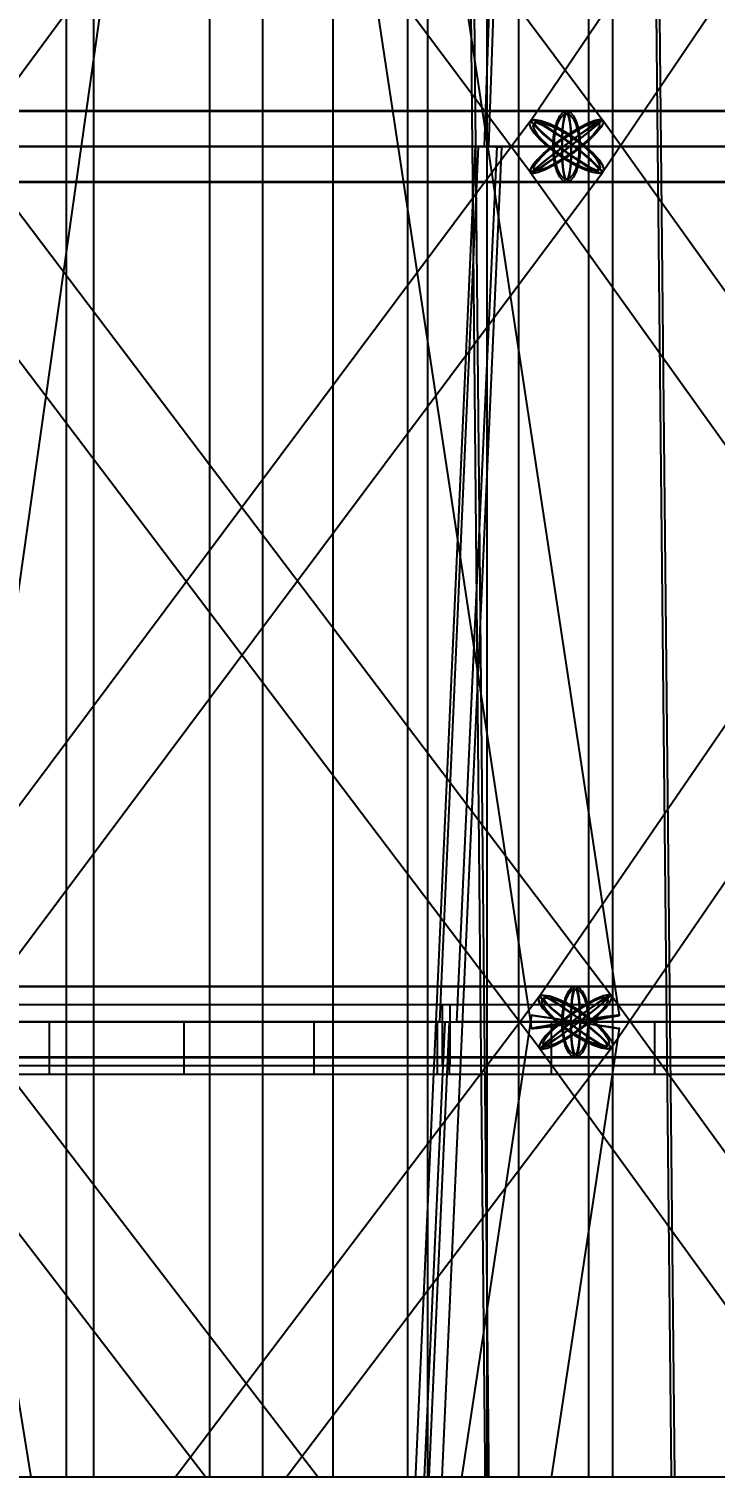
# Model space of a CAD drawing. Header units: millimetres. Extents: x -123812 to 252100, y -3000 to 639000.
# Drawn here: x 665 to 4587, y 347451 to 355672 of the extents above; entities that cross this region are included whole.
import ezdxf

# ---------------------------------------------------------------- set-up
doc = ezdxf.new("R2010")
doc.units = ezdxf.units.MM
for name, color, linetype, lineweight in [('D-STR-CORE', 7, 'Continuous', 25), ('D-STR-DECK', 7, 'Continuous', 25), ('D-STR-DIM', 7, 'Continuous', 13), ('D-STR-STRC', 7, 'Continuous', 25)]:
    doc.layers.add(name, color=color, linetype=linetype, lineweight=lineweight)
doc.styles.add('OpenSansCondensed-Light', font='OpenSansCondensed-Light.ttf')
doc.styles.add('TOWER_UNICODE', font='Arial Unicode.ttf')
doc.dimstyles.new('EZDXF', dxfattribs={"dimtxt": 0.25, "dimasz": 0.175, "dimexe": 0.375, "dimexo": 0.125, "dimgap": 0.1, "dimtad": 1, "dimlfac": 100, "dimzin": 12, "dimdsep": 46, "dimtxsty": 'OpenSansCondensed-Light', "dimblk": 'ARCHTICK', "dimcen": 2.5, "dimazin": 3, "dimtfac": 0.5, "dimtmove": 2, "dimatfit": 3})

# ---------------------------------------------------------------- blocks, each defined once
blk = doc.blocks.new('_ARCHTICK')
at = {"color": 0, "linetype": 'BYBLOCK', "const_width": 0.15}
blk.add_lwpolyline([(-0.5, -0.5), (0.5, 0.5)], dxfattribs=at)

msp = doc.modelspace()

# ---------------------------------------------------------------- linework, layer by layer
at = {"layer": 'D-STR-CORE'}
for points in [[(0, 100000), (0, 375000), (1035.3, 375000), (1035.3, 100000)], [(0, 100000), (0, 375000), (1035.3, 375000), (1035.3, 100000)], [(880, 100000), (880, 375000), (2000, 375000), (2000, 100000)], [(880, 100000), (880, 375000), (2000, 375000), (2000, 100000)], [(1700, 100000), (1700, 375000), (2828.4, 375000), (2828.4, 100000)], [(1700, 100000), (1700, 375000), (2828.4, 375000), (2828.4, 100000)], [(2404.2, 100000), (2404.2, 375000), (3464.1, 375000), (3464.1, 100000)], [(2404.2, 100000), (2404.2, 375000), (3464.1, 375000), (3464.1, 100000)], [(2944.5, 100000), (2944.5, 375000), (3863.7, 375000), (3863.7, 100000)], [(2944.5, 100000), (2944.5, 375000), (3863.7, 375000), (3863.7, 100000)], [(3284.1, 100000), (3284.1, 375000), (4000, 375000), (4000, 100000)], [(3284.1, 100000), (3284.1, 375000), (4000, 375000), (4000, 100000)]]:
    msp.add_lwpolyline(points, close=True, dxfattribs=at)
at = {"layer": 'D-STR-DECK'}
for points in [[(0, 355000), (0, 369000), (0, 371000), (3772.2, 371000), (3785.3, 369000), (3292.1, 355000)], [(0, 355000), (0, 369000), (0, 371000), (3772.2, 371000), (3785.3, 369000), (3292.1, 355000)], [(3268.6, 355000), (3761.8, 369000), (3748.7, 371000), (7479.9, 371000), (7505.8, 369000), (6527.8, 355000)], [(3268.6, 355000), (3761.8, 369000), (3748.7, 371000), (7479.9, 371000), (7505.8, 369000), (6527.8, 355000)], [(55.2, 350000), (59.2, 355000), (3233.2, 355000), (3012.5, 350000)], [(55.2, 350000), (59.2, 355000), (3233.2, 355000), (3012.5, 350000)], [(2318.3, 335003.4), (3217.2, 355003.4), (3367, 354996.6), (2468.1, 334996.6)], [(2318.3, 335003.4), (3217.2, 355003.4), (3367, 354996.6), (2468.1, 334996.6)], [(3111.6, 350000), (3340.4, 355000), (6470.4, 355000), (6028.7, 350000)], [(3111.6, 350000), (3340.4, 355000), (6470.4, 355000), (6028.7, 350000)], [(0, 349750), (0, 350100), (3071.3, 350100), (3071.3, 349750)], [(0, 349750), (0, 350100), (3071.3, 350100), (3071.3, 349750)], [(3028.2, 349750), (3028.2, 350100), (6090, 350100), (6090, 349750)], [(3028.2, 349750), (3028.2, 350100), (6090, 350100), (6090, 349750)], [(0, 349700), (0, 350000), (3067.4, 350000), (3067.4, 349700)], [(0, 349700), (0, 350000), (3067.4, 350000), (3067.4, 349700)], [(0, 347400), (0, 350000), (3067.4, 350000), (2950.5, 347400)], [(0, 347400), (0, 350000), (3067.4, 350000), (2950.5, 347400)], [(783.2, 349700), (783.2, 350000), (6082.2, 350000), (6082.2, 349700)], [(783.2, 349700), (783.2, 350000), (6082.2, 350000), (6082.2, 349700)], [(1552.9, 349700), (1552.9, 350000), (8993.1, 350000), (8993.1, 349700)], [(1552.9, 349700), (1552.9, 350000), (8993.1, 350000), (8993.1, 349700)], [(2296.1, 349700), (2296.1, 350000), (11750, 350000), (11750, 349700)], [(2296.1, 349700), (2296.1, 350000), (11750, 350000), (11750, 349700)], [(2927, 347400), (3043.9, 350000), (6082.2, 350000), (5850.5, 347400)], [(2927, 347400), (3043.9, 350000), (6082.2, 350000), (5850.5, 347400)], [(3000, 349700), (3000, 350000), (14305.9, 350000), (14305.9, 349700)], [(3000, 349700), (3000, 350000), (14305.9, 350000), (14305.9, 349700)], [(3652.6, 349700), (3652.6, 350000), (16617, 350000), (16617, 349700)], [(3652.6, 349700), (3652.6, 350000), (16617, 350000), (16617, 349700)], [(4242.6, 349700), (4242.6, 350000), (18643.8, 350000), (18643.8, 349700)], [(4242.6, 349700), (4242.6, 350000), (18643.8, 350000), (18643.8, 349700)]]:
    msp.add_lwpolyline(points, close=True, dxfattribs=at)
at = {"layer": 'D-STR-STRC'}
for points in [[(251.5, 349964.4), (3788.7, 374964.4), (3780.1, 374965.9), (3755, 374969.6), (3715, 374975.5), (3662.9, 374983), (3602.3, 374991.7), (3537.2, 375000.9), (3472.1, 375010.1), (3411.4, 375018.6), (3359.4, 375025.8), (3319.4, 375031.3), (3294.3, 375034.6), (3285.7, 375035.6), (-251.5, 350035.6)], [(-251.1, 374962), (3537.7, 349962), (3546.2, 349962), (3571.3, 349964.6), (3611.2, 349969.7), (3663.3, 349976.8), (3723.8, 349985.5), (3788.8, 349995.2), (3853.8, 350005.2), (3914.4, 350014.9), (3966.4, 350023.5), (4006.3, 350030.5), (4031.4, 350035.5), (4040, 350038), (251.1, 375038)], [(204.9, 354852.8), (3893.1, 359852.8), (3884.3, 359868), (3862, 359892.2), (3828, 359923.8), (3784.4, 359960.6), (3734.2, 360000), (3680.9, 360039.4), (3628.1, 360076.2), (3579.4, 360107.8), (3538.1, 360132), (3507.1, 360147.2), (3488.3, 360152.4), (3483.2, 360147.2), (-204.9, 355147.2)], [(-202.6, 359847.6), (3535.9, 354847.6), (3548.1, 354852.8), (3573.2, 354868), (3609.5, 354892.2), (3654.7, 354923.8), (3705.6, 354960.6), (3758.7, 355000), (3810.4, 355039.4), (3857.2, 355076.2), (3896, 355107.8), (3924, 355132), (3939.4, 355147.2), (3941, 355152.4), (202.6, 360152.4)], [(6919.5, 360147.2), (3533, 355147.2), (3525, 355132), (3531.6, 355107.8), (3552.2, 355076.2), (3585.6, 355039.4), (3629.4, 355000), (3680.6, 354960.6), (3735.7, 354923.8), (3791.1, 354892.2), (3842.8, 354868), (3887.5, 354852.8), (3922, 354847.6), (3944, 354852.8), (7330.5, 359852.8)], [(204, 349851.5), (3942.5, 354851.5), (3933.7, 354866.9), (3911.6, 354891.3), (3877.7, 354923.1), (3834.3, 354960.2), (3784.4, 355000), (3731.3, 355039.8), (3678.8, 355076.9), (3630.3, 355108.7), (3589.2, 355133.1), (3558.3, 355148.5), (3539.6, 355153.7), (3534.5, 355148.5), (-204, 350148.5)], [(-201.6, 354846.3), (3587.3, 349846.3), (3599.4, 349851.5), (3624.4, 349866.9), (3660.7, 349891.3), (3705.7, 349923.1), (3756.3, 349960.2), (3809.2, 350000), (3860.6, 350039.8), (3907.2, 350076.9), (3945.7, 350108.7), (3973.5, 350133.1), (3988.8, 350148.5), (3990.4, 350153.7), (201.6, 355153.7)], [(0, 354796.8), (3738.5, 354796.8), (3745.4, 354803.7), (3751.8, 354824), (3757.3, 354856.3), (3761.5, 354898.4), (3764.1, 354947.4), (3765, 355000), (3764.1, 355052.6), (3761.5, 355101.6), (3757.3, 355143.7), (3751.8, 355176), (3745.4, 355196.3), (3738.5, 355203.2), (0, 355203.2)], [(0, 354796.8), (3738.5, 354796.8), (3745.4, 354803.7), (3751.8, 354824), (3757.3, 354856.3), (3761.5, 354898.4), (3764.1, 354947.4), (3765, 355000), (3764.1, 355052.6), (3761.5, 355101.6), (3757.3, 355143.7), (3751.8, 355176), (3745.4, 355196.3), (3738.5, 355203.2), (0, 355203.2)], [(7525.5, 350148.5), (3944.5, 355148.5), (3929, 355153.7), (3900.5, 355148.5), (3860.9, 355133.1), (3813, 355108.7), (3760, 355076.9), (3705.5, 355039.8), (3653.3, 355000), (3606.9, 354960.2), (3569.5, 354923.1), (3543.6, 354891.3), (3530.9, 354866.9), (3532.4, 354851.5), (7113.4, 349851.5)], [(7222.2, 355203.2), (3738.5, 355203.2), (3718.4, 355196.3), (3699.6, 355176), (3683.5, 355143.7), (3671.2, 355101.6), (3663.4, 355052.6), (3660.7, 355000), (3663.4, 354947.4), (3671.2, 354898.4), (3683.5, 354856.3), (3699.6, 354824), (3718.4, 354803.7), (3738.5, 354796.8), (7222.2, 354796.8)], [(7222.2, 355203.2), (3738.5, 355203.2), (3718.4, 355196.3), (3699.6, 355176), (3683.5, 355143.7), (3671.2, 355101.6), (3663.4, 355052.6), (3660.7, 355000), (3663.4, 354947.4), (3671.2, 354898.4), (3683.5, 354856.3), (3699.6, 354824), (3718.4, 354803.7), (3738.5, 354796.8), (7222.2, 354796.8)], [(7017.6, 355148.5), (3584.2, 350148.5), (3576.2, 350133.1), (3582.6, 350108.7), (3603.1, 350076.9), (3636.3, 350039.8), (3679.8, 350000), (3730.8, 349960.2), (3785.8, 349923.1), (3840.9, 349891.3), (3892.5, 349866.9), (3937, 349851.5), (3971.5, 349846.3), (3993.5, 349851.5), (7426.9, 354851.5)], [(203, 344850.3), (3991.8, 349850.3), (3983.1, 349865.8), (3961.1, 349890.4), (3927.4, 349922.5), (3884.2, 349959.9), (3834.5, 350000), (3781.8, 350040.1), (3729.4, 350077.5), (3681.2, 350109.6), (3640.3, 350134.2), (3609.5, 350149.7), (3590.9, 350155), (3585.8, 350149.7), (-203, 345149.7)], [(-200.6, 349845), (3638.6, 344845), (3650.7, 344850.3), (3675.7, 344865.8), (3711.8, 344890.4), (3756.6, 344922.5), (3807, 344959.9), (3859.7, 345000), (3910.9, 345040.1), (3957.2, 345077.5), (3995.5, 345109.6), (4023.1, 345134.2), (4038.2, 345149.7), (4039.7, 345155), (200.6, 350155)], [(0, 349796.8), (3788.8, 349796.8), (3795.7, 349803.7), (3802.1, 349824), (3807.6, 349856.3), (3811.8, 349898.4), (3814.4, 349947.4), (3815.3, 350000), (3814.4, 350052.6), (3811.8, 350101.6), (3807.6, 350143.7), (3802.1, 350176), (3795.7, 350196.3), (3788.8, 350203.2), (0, 350203.2)], [(0, 349796.8), (3788.8, 349796.8), (3795.7, 349803.7), (3802.1, 349824), (3807.6, 349856.3), (3811.8, 349898.4), (3814.4, 349947.4), (3815.3, 350000), (3814.4, 350052.6), (3811.8, 350101.6), (3807.6, 350143.7), (3802.1, 350176), (3795.7, 350196.3), (3788.8, 350203.2), (0, 350203.2)], [(0, 349796.8), (5369.4, 349796.8), (5395.7, 349803.7), (5420.2, 349824), (5441.2, 349856.3), (5457.3, 349898.4), (5467.5, 349947.4), (5471, 350000), (5467.5, 350052.6), (5457.3, 350101.6), (5441.2, 350143.7), (5420.2, 350176), (5395.7, 350196.3), (5369.4, 350203.2), (0, 350203.2)], [(0, 349796.8), (5369.4, 349796.8), (5395.7, 349803.7), (5420.2, 349824), (5441.2, 349856.3), (5457.3, 349898.4), (5467.5, 349947.4), (5471, 350000), (5467.5, 350052.6), (5457.3, 350101.6), (5441.2, 350143.7), (5420.2, 350176), (5395.7, 350196.3), (5369.4, 350203.2), (0, 350203.2)], [(7621.8, 345149.7), (3994, 350149.7), (3978.3, 350155), (3949.8, 350149.7), (3910.3, 350134.2), (3862.5, 350109.6), (3809.7, 350077.5), (3755.4, 350040.1), (3703.5, 350000), (3657.3, 349959.9), (3620.2, 349922.5), (3594.5, 349890.4), (3582, 349865.8), (3583.7, 349850.3), (7211.5, 344850.3)], [(7319.4, 350203.2), (3788.8, 350203.2), (3768.7, 350196.3), (3749.9, 350176), (3733.8, 350143.7), (3721.5, 350101.6), (3713.7, 350052.6), (3711.1, 350000), (3713.7, 349947.4), (3721.5, 349898.4), (3733.8, 349856.3), (3749.9, 349824), (3768.7, 349803.7), (3788.8, 349796.8), (7319.4, 349796.8)], [(7319.4, 350203.2), (3788.8, 350203.2), (3768.7, 350196.3), (3749.9, 350176), (3733.8, 350143.7), (3721.5, 350101.6), (3713.7, 350052.6), (3711.1, 350000), (3713.7, 349947.4), (3721.5, 349898.4), (3733.8, 349856.3), (3749.9, 349824), (3768.7, 349803.7), (3788.8, 349796.8), (7319.4, 349796.8)], [(251.1, 324961.9), (4040, 349961.9), (4031.4, 349963.5), (4006.3, 349967.6), (3966.4, 349973.9), (3914.4, 349982), (3853.8, 349991.3), (3788.8, 350001.2), (3723.8, 350011), (3663.3, 350020), (3611.2, 350027.7), (3571.3, 350033.5), (3546.2, 350037.1), (3537.7, 350038.1), (-251.1, 325038.1)], [(4291.2, 325040.5), (250.7, 350040.5), (242.2, 350040.3), (217.2, 350037.3), (177.3, 350031.8), (125.4, 350024.1), (64.9, 350014.8), (0, 350004.5), (-64.9, 349993.8), (-125.4, 349983.6), (-177.3, 349974.5), (-217.2, 349967.2), (-242.2, 349962), (-250.7, 349959.5), (3789.7, 324959.5)]]:
    msp.add_lwpolyline(points, dxfattribs=at)
for points in [[(3148.6, 360000), (3197.7, 355000), (4279.3, 355000), (4227.8, 360000)], [(3167.3, 360000), (3217.2, 355000), (4259.8, 355000), (4209, 360000)], [(-51.8, 354800), (6515.1, 354800), (6515.1, 355200), (-51.8, 355200)], [(-51.8, 354800), (6515.1, 354800), (6515.1, 355200), (-51.8, 355200)], [(3629.4, 355000), (3680.6, 354960.6), (3735.7, 354923.8), (3791.1, 354892.2), (3842.8, 354868), (3887.5, 354852.8), (3922, 354847.6), (3944, 354852.8), (3952, 354868), (3945.4, 354892.2), (3924.8, 354923.8), (3891.4, 354960.6), (3847.6, 355000), (3796.4, 355039.4), (3741.3, 355076.2), (3685.9, 355107.8), (3634.2, 355132), (3589.5, 355147.2), (3555, 355152.4), (3533, 355147.2), (3525, 355132), (3531.6, 355107.8), (3552.2, 355076.2), (3585.6, 355039.4)], [(3823.7, 355000), (3771.5, 354960.2), (3717, 354923.1), (3664, 354891.3), (3616.1, 354866.9), (3576.5, 354851.5), (3548, 354846.3), (3532.4, 354851.5), (3530.9, 354866.9), (3543.6, 354891.3), (3569.5, 354923.1), (3606.9, 354960.2), (3653.3, 355000), (3705.5, 355039.8), (3760, 355076.9), (3813, 355108.7), (3860.9, 355133.1), (3900.5, 355148.5), (3929, 355153.7), (3944.5, 355148.5), (3946.1, 355133.1), (3933.4, 355108.7), (3907.5, 355076.9), (3870.1, 355039.8)], [(3784.4, 355000), (3834.3, 354960.2), (3877.7, 354923.1), (3911.6, 354891.3), (3933.7, 354866.9), (3942.5, 354851.5), (3937.4, 354846.3), (3918.7, 354851.5), (3887.8, 354866.9), (3846.7, 354891.3), (3798.2, 354923.1), (3745.7, 354960.2), (3692.6, 355000), (3642.7, 355039.8), (3599.3, 355076.9), (3565.4, 355108.7), (3543.3, 355133.1), (3534.5, 355148.5), (3539.6, 355153.7), (3558.3, 355148.5), (3589.2, 355133.1), (3630.3, 355108.7), (3678.8, 355076.9), (3731.3, 355039.8)], [(3718.3, 355000), (3666.6, 354960.6), (3619.8, 354923.8), (3581, 354892.2), (3553, 354868), (3537.6, 354852.8), (3535.9, 354847.6), (3548.1, 354852.8), (3573.2, 354868), (3609.5, 354892.2), (3654.7, 354923.8), (3705.6, 354960.6), (3758.7, 355000), (3810.4, 355039.4), (3857.2, 355076.2), (3896, 355107.8), (3924, 355132), (3939.4, 355147.2), (3941, 355152.4), (3928.9, 355147.2), (3903.8, 355132), (3867.5, 355107.8), (3822.3, 355076.2), (3771.4, 355039.4)], [(3816.3, 355000), (3813.6, 354947.4), (3805.8, 354898.4), (3793.5, 354856.3), (3777.4, 354824), (3758.6, 354803.7), (3738.5, 354796.8), (3718.4, 354803.7), (3699.6, 354824), (3683.5, 354856.3), (3671.2, 354898.4), (3663.4, 354947.4), (3660.7, 355000), (3663.4, 355052.6), (3671.2, 355101.6), (3683.5, 355143.7), (3699.6, 355176), (3718.4, 355196.3), (3738.5, 355203.2), (3758.6, 355196.3), (3777.4, 355176), (3793.5, 355143.7), (3805.8, 355101.6), (3813.6, 355052.6)], [(3816.3, 355000), (3813.6, 354947.4), (3805.8, 354898.4), (3793.5, 354856.3), (3777.4, 354824), (3758.6, 354803.7), (3738.5, 354796.8), (3718.4, 354803.7), (3699.6, 354824), (3683.5, 354856.3), (3671.2, 354898.4), (3663.4, 354947.4), (3660.7, 355000), (3663.4, 355052.6), (3671.2, 355101.6), (3683.5, 355143.7), (3699.6, 355176), (3718.4, 355196.3), (3738.5, 355203.2), (3758.6, 355196.3), (3777.4, 355176), (3793.5, 355143.7), (3805.8, 355101.6), (3813.6, 355052.6)], [(3810.1, 355000), (3807.7, 354951.5), (3800.5, 354906.4), (3789.2, 354867.6), (3774.3, 354837.9), (3757, 354819.2), (3738.5, 354812.8), (3720, 354819.2), (3702.7, 354837.9), (3687.8, 354867.6), (3676.5, 354906.4), (3669.3, 354951.5), (3666.9, 355000), (3669.3, 355048.5), (3676.5, 355093.6), (3687.8, 355132.4), (3702.7, 355162.1), (3720, 355180.8), (3738.5, 355187.2), (3757, 355180.8), (3774.3, 355162.1), (3789.2, 355132.4), (3800.5, 355093.6), (3807.7, 355048.5)], [(3810.1, 355000), (3807.7, 354951.5), (3800.5, 354906.4), (3789.2, 354867.6), (3774.3, 354837.9), (3757, 354819.2), (3738.5, 354812.8), (3720, 354819.2), (3702.7, 354837.9), (3687.8, 354867.6), (3676.5, 354906.4), (3669.3, 354951.5), (3666.9, 355000), (3669.3, 355048.5), (3676.5, 355093.6), (3687.8, 355132.4), (3702.7, 355162.1), (3720, 355180.8), (3738.5, 355187.2), (3757, 355180.8), (3774.3, 355162.1), (3789.2, 355132.4), (3800.5, 355093.6), (3807.7, 355048.5)], [(3765, 355000), (3764.1, 354947.4), (3761.5, 354898.4), (3757.3, 354856.3), (3751.8, 354824), (3745.4, 354803.7), (3738.5, 354796.8), (3731.6, 354803.7), (3725.2, 354824), (3719.7, 354856.3), (3715.5, 354898.4), (3712.9, 354947.4), (3712, 355000), (3712.9, 355052.6), (3715.5, 355101.6), (3719.7, 355143.7), (3725.2, 355176), (3731.6, 355196.3), (3738.5, 355203.2), (3745.4, 355196.3), (3751.8, 355176), (3757.3, 355143.7), (3761.5, 355101.6), (3764.1, 355052.6)], [(3765, 355000), (3764.1, 354947.4), (3761.5, 354898.4), (3757.3, 354856.3), (3751.8, 354824), (3745.4, 354803.7), (3738.5, 354796.8), (3731.6, 354803.7), (3725.2, 354824), (3719.7, 354856.3), (3715.5, 354898.4), (3712.9, 354947.4), (3712, 355000), (3712.9, 355052.6), (3715.5, 355101.6), (3719.7, 355143.7), (3725.2, 355176), (3731.6, 355196.3), (3738.5, 355203.2), (3745.4, 355196.3), (3751.8, 355176), (3757.3, 355143.7), (3761.5, 355101.6), (3764.1, 355052.6)], [(3762.9, 355000), (3762.1, 354951.5), (3759.7, 354906.4), (3755.8, 354867.6), (3750.7, 354837.9), (3744.8, 354819.2), (3738.5, 354812.8), (3732.2, 354819.2), (3726.3, 354837.9), (3721.2, 354867.6), (3717.3, 354906.4), (3714.9, 354951.5), (3714.1, 355000), (3714.9, 355048.5), (3717.3, 355093.6), (3721.2, 355132.4), (3726.3, 355162.1), (3732.2, 355180.8), (3738.5, 355187.2), (3744.8, 355180.8), (3750.7, 355162.1), (3755.8, 355132.4), (3759.7, 355093.6), (3762.1, 355048.5)], [(3762.9, 355000), (3762.1, 354951.5), (3759.7, 354906.4), (3755.8, 354867.6), (3750.7, 354837.9), (3744.8, 354819.2), (3738.5, 354812.8), (3732.2, 354819.2), (3726.3, 354837.9), (3721.2, 354867.6), (3717.3, 354906.4), (3714.9, 354951.5), (3714.1, 355000), (3714.9, 355048.5), (3717.3, 355093.6), (3721.2, 355132.4), (3726.3, 355162.1), (3732.2, 355180.8), (3738.5, 355187.2), (3744.8, 355180.8), (3750.7, 355162.1), (3755.8, 355132.4), (3759.7, 355093.6), (3762.1, 355048.5)], [(3640.1, 355000), (3686.3, 354964.4), (3736, 354931.3), (3785.9, 354902.8), (3832.6, 354881), (3872.8, 354867.3), (3903.9, 354862.6), (3923.7, 354867.3), (3931, 354881), (3925, 354902.8), (3906.4, 354931.3), (3876.4, 354964.4), (3836.9, 355000), (3790.7, 355035.6), (3741, 355068.7), (3691.1, 355097.2), (3644.4, 355119), (3604.2, 355132.7), (3573.1, 355137.4), (3553.2, 355132.7), (3546, 355119), (3552, 355097.2), (3570.6, 355068.7), (3600.6, 355035.6)], [(3815.3, 355000), (3768.2, 354964.1), (3719.1, 354930.7), (3671.4, 354902), (3628.2, 354880), (3592.5, 354866.1), (3566.7, 354861.4), (3552.7, 354866.1), (3551.4, 354880), (3562.8, 354902), (3586.1, 354930.7), (3619.9, 354964.1), (3661.7, 355000), (3708.8, 355035.9), (3757.9, 355069.3), (3805.6, 355098), (3848.8, 355120), (3884.5, 355133.9), (3910.2, 355138.6), (3924.3, 355133.9), (3925.6, 355120), (3914.2, 355098), (3890.9, 355069.3), (3857.1, 355035.9)], [(3779.9, 355000), (3824.9, 354964.1), (3864, 354930.7), (3894.5, 354902), (3914.5, 354880), (3922.4, 354866.1), (3917.8, 354861.4), (3901, 354866.1), (3873.1, 354880), (3836, 354902), (3792.3, 354930.7), (3744.9, 354964.1), (3697.1, 355000), (3652.1, 355035.9), (3613, 355069.3), (3582.5, 355098), (3562.5, 355120), (3554.6, 355133.9), (3559.2, 355138.6), (3576, 355133.9), (3603.9, 355120), (3641, 355098), (3684.7, 355069.3), (3732, 355035.9)], [(3720.3, 355000), (3673.7, 354964.4), (3631.4, 354931.3), (3596.5, 354902.8), (3571.3, 354881), (3557.4, 354867.3), (3555.9, 354862.6), (3566.8, 354867.3), (3589.4, 354881), (3622.2, 354902.8), (3662.9, 354931.3), (3708.8, 354964.4), (3756.7, 355000), (3803.3, 355035.6), (3845.5, 355068.7), (3880.5, 355097.2), (3905.7, 355119), (3919.6, 355132.7), (3921.1, 355137.4), (3910.2, 355132.7), (3887.6, 355119), (3854.8, 355097.2), (3814.1, 355068.7), (3768.2, 355035.6)], [(3197.7, 355000), (3246.9, 350000), (4330.7, 350000), (4279.3, 355000)], [(4279.3, 355000), (4260.8, 355000), (4206.8, 355000), (4120.9, 355000), (4008.9, 355000), (3878.5, 355000), (3738.5, 355000), (3598.5, 355000), (3468.1, 355000), (3356.1, 355000), (3270.2, 355000), (3216.2, 355000), (3197.7, 355000), (3216.2, 355000), (3270.2, 355000), (3356.1, 355000), (3468.1, 355000), (3598.5, 355000), (3738.5, 355000), (3878.5, 355000), (4008.9, 355000), (4120.9, 355000), (4206.8, 355000), (4260.8, 355000)], [(3217.2, 355000), (3267, 350000), (4310.6, 350000), (4259.8, 355000)], [(4259.8, 355000), (4242.1, 355000), (4190, 355000), (4107.1, 355000), (3999.2, 355000), (3873.4, 355000), (3738.5, 355000), (3603.6, 355000), (3477.8, 355000), (3369.9, 355000), (3287, 355000), (3234.9, 355000), (3217.2, 355000), (3234.9, 355000), (3287, 355000), (3369.9, 355000), (3477.8, 355000), (3603.6, 355000), (3738.5, 355000), (3873.4, 355000), (3999.2, 355000), (4107.1, 355000), (4190, 355000), (4242.1, 355000)], [(4259.8, 355000), (4242.1, 355000), (4190, 355000), (4107.1, 355000), (3999.2, 355000), (3873.4, 355000), (3738.5, 355000), (3603.6, 355000), (3477.8, 355000), (3369.9, 355000), (3287, 355000), (3234.9, 355000), (3217.2, 355000), (3234.9, 355000), (3287, 355000), (3369.9, 355000), (3477.8, 355000), (3603.6, 355000), (3738.5, 355000), (3873.4, 355000), (3999.2, 355000), (4107.1, 355000), (4190, 355000), (4242.1, 355000)], [(4211, 355000), (4194.9, 355000), (4147.7, 355000), (4072.6, 355000), (3974.7, 355000), (3860.8, 355000), (3738.5, 355000), (3616.2, 355000), (3502.3, 355000), (3404.4, 355000), (3329.3, 355000), (3282.1, 355000), (3266, 355000), (3282.1, 355000), (3329.3, 355000), (3404.4, 355000), (3502.3, 355000), (3616.2, 355000), (3738.5, 355000), (3860.8, 355000), (3974.7, 355000), (4072.6, 355000), (4147.7, 355000), (4194.9, 355000)], [(4211, 355000), (4194.9, 355000), (4147.7, 355000), (4072.6, 355000), (3974.7, 355000), (3860.8, 355000), (3738.5, 355000), (3616.2, 355000), (3502.3, 355000), (3404.4, 355000), (3329.3, 355000), (3282.1, 355000), (3266, 355000), (3282.1, 355000), (3329.3, 355000), (3404.4, 355000), (3502.3, 355000), (3616.2, 355000), (3738.5, 355000), (3860.8, 355000), (3974.7, 355000), (4072.6, 355000), (4147.7, 355000), (4194.9, 355000)], [(-51.8, 349800), (6606.8, 349800), (6606.8, 350200), (-51.8, 350200)], [(-51.8, 349800), (6606.8, 349800), (6606.8, 350200), (-51.8, 350200)], [(3897.8, 350000), (3941.4, 349960.2), (3974.5, 349923.1), (3995, 349891.3), (4001.5, 349866.9), (3993.5, 349851.5), (3971.5, 349846.3), (3937, 349851.5), (3892.5, 349866.9), (3840.9, 349891.3), (3785.8, 349923.1), (3730.8, 349960.2), (3679.8, 350000), (3636.3, 350039.8), (3603.1, 350076.9), (3582.6, 350108.7), (3576.2, 350133.1), (3584.2, 350148.5), (3606.2, 350153.7), (3640.6, 350148.5), (3685.1, 350133.1), (3736.7, 350108.7), (3791.9, 350076.9), (3846.8, 350039.8)], [(3703.5, 350000), (3657.3, 349959.9), (3620.2, 349922.5), (3594.5, 349890.4), (3582, 349865.8), (3583.7, 349850.3), (3599.3, 349845), (3627.8, 349850.3), (3667.4, 349865.8), (3715.2, 349890.4), (3768, 349922.5), (3822.2, 349959.9), (3874.2, 350000), (3920.3, 350040.1), (3957.5, 350077.5), (3983.2, 350109.6), (3995.6, 350134.2), (3994, 350149.7), (3978.3, 350155), (3949.8, 350149.7), (3910.3, 350134.2), (3862.5, 350109.6), (3809.7, 350077.5), (3755.4, 350040.1)], [(3743.1, 350000), (3795.9, 349959.9), (3848.2, 349922.5), (3896.5, 349890.4), (3937.4, 349865.8), (3968.2, 349850.3), (3986.8, 349845), (3991.8, 349850.3), (3983.1, 349865.8), (3961.1, 349890.4), (3927.4, 349922.5), (3884.2, 349959.9), (3834.5, 350000), (3781.8, 350040.1), (3729.4, 350077.5), (3681.2, 350109.6), (3640.3, 350134.2), (3609.5, 350149.7), (3590.9, 350155), (3585.8, 350149.7), (3594.6, 350134.2), (3616.5, 350109.6), (3650.3, 350077.5), (3693.4, 350040.1)], [(3809.2, 350000), (3756.3, 349960.2), (3705.7, 349923.1), (3660.7, 349891.3), (3624.4, 349866.9), (3599.4, 349851.5), (3587.3, 349846.3), (3588.9, 349851.5), (3604.1, 349866.9), (3631.9, 349891.3), (3670.4, 349923.1), (3717, 349960.2), (3768.5, 350000), (3821.3, 350039.8), (3872, 350076.9), (3917, 350108.7), (3953.2, 350133.1), (3978.2, 350148.5), (3990.4, 350153.7), (3988.8, 350148.5), (3973.5, 350133.1), (3945.7, 350108.7), (3907.2, 350076.9), (3860.6, 350039.8)], [(3887.1, 350000), (3926.3, 349964.1), (3956.2, 349930.7), (3974.7, 349902), (3980.6, 349880), (3973.3, 349866.1), (3953.5, 349861.4), (3922.5, 349866.1), (3882.3, 349880), (3835.8, 349902), (3786.1, 349930.7), (3736.5, 349964.1), (3690.6, 350000), (3651.3, 350035.9), (3621.4, 350069.3), (3602.9, 350098), (3597.1, 350120), (3604.3, 350133.9), (3624.2, 350138.6), (3655.2, 350133.9), (3695.3, 350120), (3741.9, 350098), (3791.6, 350069.3), (3841.1, 350035.9)], [(3711.9, 350000), (3670.3, 349963.8), (3636.8, 349930.1), (3613.6, 349901.2), (3602.4, 349879), (3603.9, 349865), (3618, 349860.2), (3643.7, 349865), (3679.3, 349879), (3722.4, 349901.2), (3770, 349930.1), (3818.9, 349963.8), (3865.8, 350000), (3907.4, 350036.2), (3940.9, 350069.9), (3964, 350098.8), (3975.3, 350121), (3973.8, 350135), (3959.7, 350139.8), (3934, 350135), (3898.3, 350121), (3855.2, 350098.8), (3807.6, 350069.9), (3758.7, 350036.2)], [(3747.6, 350000), (3795.2, 349963.8), (3842.4, 349930.1), (3885.9, 349901.2), (3922.8, 349879), (3950.5, 349865), (3967.3, 349860.2), (3971.9, 349865), (3964, 349879), (3944.2, 349901.2), (3913.7, 349930.1), (3874.8, 349963.8), (3830, 350000), (3782.4, 350036.2), (3735.3, 350069.9), (3691.8, 350098.8), (3654.9, 350121), (3627.1, 350135), (3610.4, 350139.8), (3605.8, 350135), (3613.7, 350121), (3633.5, 350098.8), (3663.9, 350069.9), (3702.8, 350036.2)], [(3807.2, 350000), (3759.5, 349964.1), (3713.8, 349930.7), (3673.3, 349902), (3640.6, 349880), (3618, 349866.1), (3607.1, 349861.4), (3608.6, 349866.1), (3622.3, 349880), (3647.4, 349902), (3682.1, 349930.7), (3724.1, 349964.1), (3770.5, 350000), (3818.1, 350035.9), (3863.8, 350069.3), (3904.4, 350098), (3937, 350120), (3959.6, 350133.9), (3970.5, 350138.6), (3969.1, 350133.9), (3955.4, 350120), (3930.3, 350098), (3895.6, 350069.3), (3853.6, 350035.9)], [(3866.6, 350000), (3863.9, 349947.4), (3856.2, 349898.4), (3843.8, 349856.3), (3827.7, 349824), (3808.9, 349803.7), (3788.8, 349796.8), (3768.7, 349803.7), (3749.9, 349824), (3733.8, 349856.3), (3721.5, 349898.4), (3713.7, 349947.4), (3711.1, 350000), (3713.7, 350052.6), (3721.5, 350101.6), (3733.8, 350143.7), (3749.9, 350176), (3768.7, 350196.3), (3788.8, 350203.2), (3808.9, 350196.3), (3827.7, 350176), (3843.8, 350143.7), (3856.2, 350101.6), (3863.9, 350052.6)], [(3866.6, 350000), (3863.9, 349947.4), (3856.2, 349898.4), (3843.8, 349856.3), (3827.7, 349824), (3808.9, 349803.7), (3788.8, 349796.8), (3768.7, 349803.7), (3749.9, 349824), (3733.8, 349856.3), (3721.5, 349898.4), (3713.7, 349947.4), (3711.1, 350000), (3713.7, 350052.6), (3721.5, 350101.6), (3733.8, 350143.7), (3749.9, 350176), (3768.7, 350196.3), (3788.8, 350203.2), (3808.9, 350196.3), (3827.7, 350176), (3843.8, 350143.7), (3856.2, 350101.6), (3863.9, 350052.6)], [(3860.5, 350000), (3858, 349951.5), (3850.9, 349906.4), (3839.5, 349867.6), (3824.6, 349837.9), (3807.4, 349819.2), (3788.8, 349812.8), (3770.3, 349819.2), (3753, 349837.9), (3738.2, 349867.6), (3726.8, 349906.4), (3719.6, 349951.5), (3717.2, 350000), (3719.6, 350048.5), (3726.8, 350093.6), (3738.2, 350132.4), (3753, 350162.1), (3770.3, 350180.8), (3788.8, 350187.2), (3807.4, 350180.8), (3824.6, 350162.1), (3839.5, 350132.4), (3850.9, 350093.6), (3858, 350048.5)], [(3860.5, 350000), (3858, 349951.5), (3850.9, 349906.4), (3839.5, 349867.6), (3824.6, 349837.9), (3807.4, 349819.2), (3788.8, 349812.8), (3770.3, 349819.2), (3753, 349837.9), (3738.2, 349867.6), (3726.8, 349906.4), (3719.6, 349951.5), (3717.2, 350000), (3719.6, 350048.5), (3726.8, 350093.6), (3738.2, 350132.4), (3753, 350162.1), (3770.3, 350180.8), (3788.8, 350187.2), (3807.4, 350180.8), (3824.6, 350162.1), (3839.5, 350132.4), (3850.9, 350093.6), (3858, 350048.5)], [(3815.3, 350000), (3814.4, 349947.4), (3811.8, 349898.4), (3807.6, 349856.3), (3802.1, 349824), (3795.7, 349803.7), (3788.8, 349796.8), (3782, 349803.7), (3775.6, 349824), (3770.1, 349856.3), (3765.9, 349898.4), (3763.2, 349947.4), (3762.3, 350000), (3763.2, 350052.6), (3765.9, 350101.6), (3770.1, 350143.7), (3775.6, 350176), (3782, 350196.3), (3788.8, 350203.2), (3795.7, 350196.3), (3802.1, 350176), (3807.6, 350143.7), (3811.8, 350101.6), (3814.4, 350052.6)], [(3815.3, 350000), (3814.4, 349947.4), (3811.8, 349898.4), (3807.6, 349856.3), (3802.1, 349824), (3795.7, 349803.7), (3788.8, 349796.8), (3782, 349803.7), (3775.6, 349824), (3770.1, 349856.3), (3765.9, 349898.4), (3763.2, 349947.4), (3762.3, 350000), (3763.2, 350052.6), (3765.9, 350101.6), (3770.1, 350143.7), (3775.6, 350176), (3782, 350196.3), (3788.8, 350203.2), (3795.7, 350196.3), (3802.1, 350176), (3807.6, 350143.7), (3811.8, 350101.6), (3814.4, 350052.6)], [(3813.3, 350000), (3812.4, 349951.5), (3810, 349906.4), (3806.1, 349867.6), (3801, 349837.9), (3795.1, 349819.2), (3788.8, 349812.8), (3782.5, 349819.2), (3776.6, 349837.9), (3771.5, 349867.6), (3767.7, 349906.4), (3765.2, 349951.5), (3764.4, 350000), (3765.2, 350048.5), (3767.7, 350093.6), (3771.5, 350132.4), (3776.6, 350162.1), (3782.5, 350180.8), (3788.8, 350187.2), (3795.1, 350180.8), (3801, 350162.1), (3806.1, 350132.4), (3810, 350093.6), (3812.4, 350048.5)], [(3813.3, 350000), (3812.4, 349951.5), (3810, 349906.4), (3806.1, 349867.6), (3801, 349837.9), (3795.1, 349819.2), (3788.8, 349812.8), (3782.5, 349819.2), (3776.6, 349837.9), (3771.5, 349867.6), (3767.7, 349906.4), (3765.2, 349951.5), (3764.4, 350000), (3765.2, 350048.5), (3767.7, 350093.6), (3771.5, 350132.4), (3776.6, 350162.1), (3782.5, 350180.8), (3788.8, 350187.2), (3795.1, 350180.8), (3801, 350162.1), (3806.1, 350132.4), (3810, 350093.6), (3812.4, 350048.5)], [(3246.9, 350000), (3296.1, 345000), (4382.2, 345000), (4330.7, 350000)], [(4330.7, 350000), (4312.3, 350000), (4258.1, 350000), (4172, 350000), (4059.8, 350000), (3929.1, 350000), (3788.8, 350000), (3648.6, 350000), (3517.9, 350000), (3405.6, 350000), (3319.5, 350000), (3265.4, 350000), (3246.9, 350000), (3265.4, 350000), (3319.5, 350000), (3405.6, 350000), (3517.9, 350000), (3648.6, 350000), (3788.8, 350000), (3929.1, 350000), (4059.8, 350000), (4172, 350000), (4258.1, 350000), (4312.3, 350000)], [(3267, 350000), (3316.9, 345000), (4361.4, 345000), (4310.6, 350000)], [(4310.6, 350000), (4292.9, 350000), (4240.7, 350000), (4157.8, 350000), (4049.7, 350000), (3923.9, 350000), (3788.8, 350000), (3653.8, 350000), (3527.9, 350000), (3419.8, 350000), (3336.9, 350000), (3284.8, 350000), (3267, 350000), (3284.8, 350000), (3336.9, 350000), (3419.8, 350000), (3527.9, 350000), (3653.8, 350000), (3788.8, 350000), (3923.9, 350000), (4049.7, 350000), (4157.8, 350000), (4240.7, 350000), (4292.9, 350000)], [(3788.8, 349998.8), (3723.8, 350008.7), (3663.3, 350018), (3611.2, 350026.1), (3571.3, 350032.4), (3546.2, 350036.5), (3537.7, 350038.1), (3546.2, 350037.1), (3571.3, 350033.5), (3611.2, 350027.7), (3663.3, 350020), (3723.8, 350011), (3788.8, 350001.2), (3853.8, 349991.3), (3914.4, 349982), (3966.4, 349973.9), (4006.3, 349967.6), (4031.4, 349963.5), (4040, 349961.9), (4031.4, 349962.9), (4006.3, 349966.5), (3966.4, 349972.3), (3914.4, 349980), (3853.8, 349989)], [(3788.8, 350004.8), (3723.8, 349994.8), (3663.3, 349985.1), (3611.2, 349976.5), (3571.3, 349969.5), (3546.2, 349964.5), (3537.7, 349962), (3546.2, 349962), (3571.3, 349964.6), (3611.2, 349969.7), (3663.3, 349976.8), (3723.8, 349985.5), (3788.8, 349995.2), (3853.8, 350005.2), (3914.4, 350014.9), (3966.4, 350023.5), (4006.3, 350030.5), (4031.4, 350035.5), (4040, 350038), (4031.4, 350038), (4006.3, 350035.4), (3966.4, 350030.3), (3914.4, 350023.2), (3853.8, 350014.5)], [(3788.8, 349999), (3730.2, 350007.9), (3675.6, 350016.3), (3628.7, 350023.5), (3592.7, 350029.2), (3570.1, 350032.9), (3562.4, 350034.3), (3570.1, 350033.4), (3592.7, 350030.2), (3628.7, 350025), (3675.6, 350018.1), (3730.2, 350009.9), (3788.8, 350001), (3847.4, 349992.1), (3902, 349983.7), (3948.9, 349976.5), (3984.9, 349970.8), (4007.5, 349967.1), (4015.2, 349965.7), (4007.5, 349966.6), (3984.9, 349969.8), (3948.9, 349975), (3902, 349981.9), (3847.4, 349990.1)], [(3788.8, 350004.3), (3730.2, 349995.3), (3675.6, 349986.6), (3628.7, 349978.8), (3592.7, 349972.5), (3570.1, 349968), (3562.4, 349965.7), (3570.1, 349965.7), (3592.7, 349968.1), (3628.7, 349972.7), (3675.6, 349979.1), (3730.2, 349986.9), (3788.8, 349995.7), (3847.4, 350004.7), (3902, 350013.4), (3948.9, 350021.2), (3984.9, 350027.5), (4007.5, 350032), (4015.2, 350034.3), (4007.5, 350034.3), (3984.9, 350031.9), (3948.9, 350027.3), (3902, 350020.9), (3847.4, 350013.1)]]:
    msp.add_lwpolyline(points, close=True, dxfattribs=at)

# ---------------------------------------------------------------- dimensions: what is measured, and where the dimension line sits
at = {"layer": 'D-STR-DIM'}
for base, p2 in [((187000, 0), (0, 450000)), ((250000, 0), (0, 375000)), ((124000, 0), (0, 350000))]:
    msp.add_linear_dim(base=base, p1=(0, 0), p2=p2, angle=90, dimstyle='EZDXF', override={"dimtxt": 8400, "dimasz": 3750, "dimexe": 2100, "dimexo": 1800, "dimgap": 2100, "dimtad": 1, "dimdec": 0, "dimlfac": 1, "dimlunit": 2, "dimtxsty": 'TOWER_UNICODE', "dimclrd": 7, "dimclre": 7, "dimclrt": 7}, dxfattribs=at).render()

doc.saveas('drawing.dxf')
